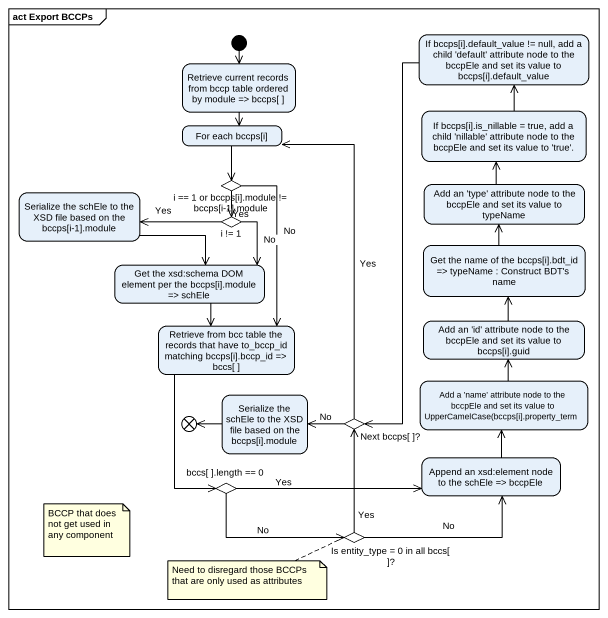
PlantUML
@startuml
mainframe act Export BCCPs
hide empty description
state "If bccps[i].default_value != null, add a child 'default' attribute node to the bccpEle and set its value to bccps[i].default_value" as If_bccps_i_default_value
state "Retrieve current records from bccp table ordered by module => bccps[ ]" as Retrieve_current_records
state "For each bccps[i]" as For_each_bccps_i
state "If bccps[i].is_nillable = true, add a child 'nillable' attribute node to the bccpEle and set its value to 'true'." as If_bccps_i_is_nillable_true
state "Serialize the schEle to the XSD file based on the bccps[i-1].module" as Serialize_the_schEle_to_the
state "i == 1 or bccps[i].module != bccps[i-1].module" as i_1_or_bccps_i_module_bccps <<choice>>
state "Add an 'type' attribute node to the bccpEle and set its value to typeName" as Add_an_type_attribute_node
state "i != 1" as i_1 <<choice>>
state "Get the name of the bccps[i].bdt_id => typeName : Construct BDT's name" as Get_the_name_of_the_bccps_i
state "Get the xsd:schema DOM element per the bccps[i].module => schEle" as Get_the_xsd_schema_DOM
state "Retrieve from bcc table the records that have to_bccp_id matching bccps[i].bccp_id => bccs[ ]" as Retrieve_from_bcc_table_the
state "Add an 'id' attribute node to the bccpEle and set its value to bccps[i].guid" as Add_an_id_attribute_node_to
state "Serialize the schEle to the XSD file based on the bccps[i].module" as Serialize_the_schEle_to_the_2
state "Add a 'name' attribute node to the bccpEle and set its value to UpperCamelCase(bccps[i].property_term" as Add_a_name_attribute_node
state flowfinal1 <<end>>
state "Next bccps[ ]?" as Next_bccps <<choice>>
state "Append an xsd:element node to the schEle => bccpEle" as Append_an_xsd_element_node
state "bccs[ ].length == 0" as bccs_length_0 <<choice>>
state "Is entity_type = 0 in all bccs[ ]?" as Is_entity_type_0_in_all_bccs <<choice>>
[*] --> Retrieve_current_records
If_bccps_i_default_value --> Next_bccps
Retrieve_current_records --> For_each_bccps_i
For_each_bccps_i --> i_1_or_bccps_i_module_bccps
If_bccps_i_is_nillable_true -up-> If_bccps_i_default_value
Serialize_the_schEle_to_the --> Get_the_xsd_schema_DOM
i_1_or_bccps_i_module_bccps --> i_1 : Yes
i_1_or_bccps_i_module_bccps --> Retrieve_from_bcc_table_the : No
Add_an_type_attribute_node -up-> If_bccps_i_is_nillable_true
i_1 -left-> Serialize_the_schEle_to_the : Yes
i_1 --> Get_the_xsd_schema_DOM : No
Get_the_name_of_the_bccps_i -up-> Add_an_type_attribute_node
Get_the_xsd_schema_DOM --> Retrieve_from_bcc_table_the
Retrieve_from_bcc_table_the --> bccs_length_0
Add_an_id_attribute_node_to -up-> Get_the_name_of_the_bccps_i
Serialize_the_schEle_to_the_2 -left-> flowfinal1
Add_a_name_attribute_node -up-> Add_an_id_attribute_node_to
Next_bccps -up-> For_each_bccps_i : Yes
Next_bccps -left-> Serialize_the_schEle_to_the_2 : No
Append_an_xsd_element_node -up-> Add_a_name_attribute_node
bccs_length_0 -right-> Append_an_xsd_element_node : Yes
bccs_length_0 -right-> Is_entity_type_0_in_all_bccs : No
Is_entity_type_0_in_all_bccs -up-> Next_bccps : Yes
Is_entity_type_0_in_all_bccs -right-> Append_an_xsd_element_node : No
note as N1
  BCCP that does not get used in any component
end note
note left of Is_entity_type_0_in_all_bccs : Need to disregard those BCCPs that are only used as attributes
@enduml
